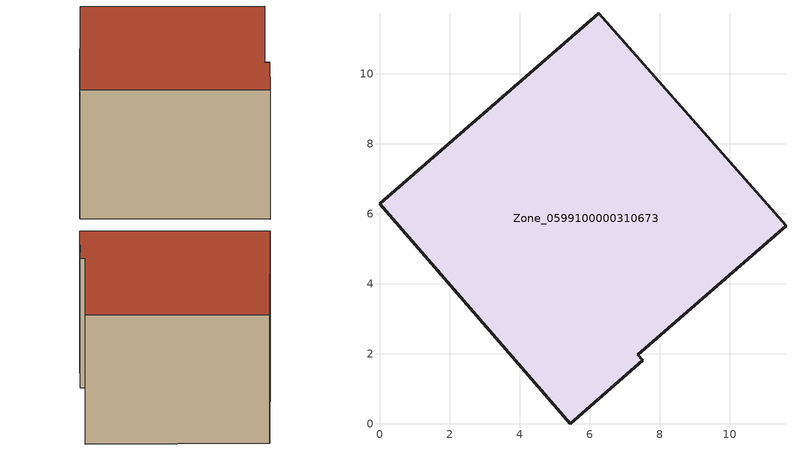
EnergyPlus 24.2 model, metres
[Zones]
Zone_0599100000310673
 floor ground (C_G): 0,6.29 6.26,11.73 11.61,5.66 7.38,1.98 7.52,1.81 5.45,0 z0
 wall outside (C_F): 6.26,11.73 0,6.29 5.45,0 7.52,1.81 7.38,1.98 11.61,5.66 6.26,11.73 z0:6.28
 roof outside (C_R): 0,6.29 5.45,0 7.52,1.81 7.38,1.98 11.61,5.66 6.26,11.73 z6.28
[BUILDING]
Pand.0599100000310673: North Axis=0; Terrain=City; Loads Convergence Tolerance Value=0.04; Temperature Convergence Tolerance Value=0.4; Solar Distribution=FullExterior; Maximum Number of Warmup Days=25; Minimum Number of Warmup Days=1
[Site:Location]
Rotterdam.The.Hague.AP_ZH_NLD Design_Conditions: Latitude=51.96; Longitude=4.45; Time Zone=1; Elevation=-4.5
[SITE:GROUNDTEMPERATURE:BUILDINGSURFACE]
18, 18, 18, 18, 18, 18, 18, 18, 18, 18, 18, 18
[MATERIAL] Thermal Absorptance=0.9; Solar Absorptance=0.7; Visible Absorptance=0.7
Name | Roughness | Thickness | Conductivity | Density | Specific Heat
G.TI.1946 | MediumSmooth | 0.15 | 1 | 540 | 1210
F.TI.1946 | Rough | 0.3 | 0.857143 | 1920 | 840
R.TI.1946 | MediumRough | 0.2 | 0.1 | 1500 | 1000
[CONSTRUCTION]
C_G: G.TI.1946
C_F: F.TI.1946
C_R: R.TI.1946
[ZONE]
Zone_0599100000310673: Type=1; Multiplier=1; Ceiling Height=Autocalculate; Volume=Autocalculate; Floor Area=autocalculate; Part of Total Floor Area=Yes
[ZONEINFILTRATION:DESIGNFLOWRATE]
Infil_Zone_0599100000310673: Zone or ZoneList or Space or SpaceList=Zone_0599100000310673; Schedule=AlwaysOn; Design Flow Rate Calculation Method=Flow/Area; Flow Rate per Floor Area=0.003; Constant Term Coefficient=1; Temperature Term Coefficient=0; Velocity Term Coefficient=0; Velocity Squared Term Coefficient=0
[HVACTEMPLATE:ZONE:IDEALLOADSAIRSYSTEM]
Zone_0599100000310673: Maximum Heating Supply Air Temperature=50; Minimum Cooling Supply Air Temperature=13; Maximum Heating Supply Air Humidity Ratio=0.0156; Minimum Cooling Supply Air Humidity Ratio=0.0077; Heating Limit=NoLimit; Cooling Limit=NoLimit; Dehumidification Control Type=ConstantSensibleHeatRatio; Cooling Sensible Heat Ratio=0.7; Dehumidification Setpoint=60; Humidification Control Type=None; Humidification Setpoint=30; Outdoor Air Method=None; Outdoor Air Flow Rate per Person=0.00944; Outdoor Air Flow Rate per Zone Floor Area=0; Outdoor Air Flow Rate per Zone=0; Demand Controlled Ventilation Type=None; Outdoor Air Economizer Type=NoEconomizer; Heat Recovery Type=None; Sensible Heat Recovery Effectiveness=0.7; Latent Heat Recovery Effectiveness=0.65
[ZONECONTROL:THERMOSTAT]
ThermostatControl_Zone_0599100000310673: Zone or ZoneList=Zone_0599100000310673; Control Type Schedule=DualSetpointControlType; Control 1=Thermostat_Zone_0599100000310673; Temperature Difference Between Cutout And Setpoint=0
[THERMOSTATSETPOINT:DUALSETPOINT]
Thermostat_Zone_0599100000310673: Heating Setpoint Temperature Schedule=HeatingSetpoint_Zone_0599100000310673; Cooling Setpoint Temperature Schedule=CoolingSetpoint_Zone_0599100000310673
[SCHEDULE:COMPACT]
HeatingSetpoint_Zone_0599100000310673: Through: 12/31, For: AllDays, Until: 24:00, 21
CoolingSetpoint_Zone_0599100000310673: Through: 12/31, For: AllDays, Until: 24:00, 24
DualSetpointControlType: Through: 12/31, For: AllDays, Until: 24:00, 4
AlwaysOn: Through: 12/31, For: AllDays, Until: 24:00, 1
